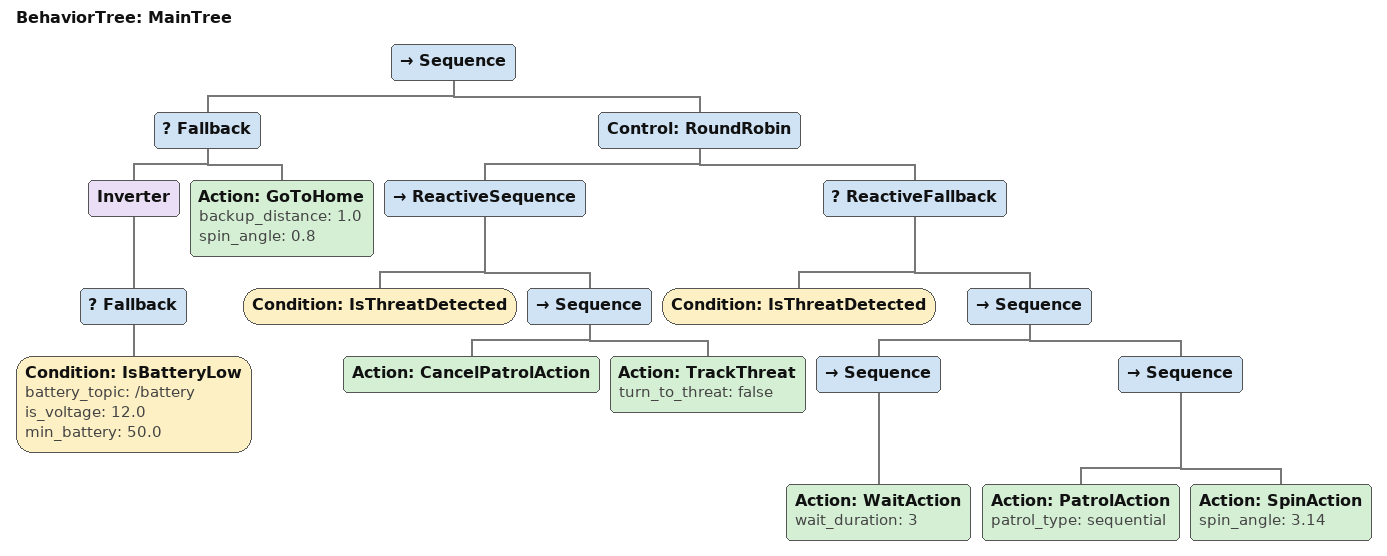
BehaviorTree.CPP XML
<?xml version="1.0"?>
<root main_tree_to_execute="MainTree">
    <BehaviorTree ID="MainTree">
        <Sequence>
            <Fallback>
                <Inverter>
                    <Fallback>
                        <Condition ID="IsBatteryLow" battery_topic="/battery" is_voltage="12.0" min_battery="50.0"/>
                        <!-- TODO: Uncomment the below condition -->
                    </Fallback>
                </Inverter>
                <Action ID="GoToHome" backup_distance="1.0" spin_angle="0.8"/>
            </Fallback>
            <Control ID="RoundRobin">
                <ReactiveSequence>
                    <Condition ID="IsThreatDetected"/>
                    <Sequence>
                        <Action ID="CancelPatrolAction"/>
                        <Action ID="TrackThreat" turn_to_threat="false"/>
                    </Sequence>
                </ReactiveSequence>
                <ReactiveFallback>
                    <Condition ID="IsThreatDetected"/>
                    <Sequence>
                        <Sequence>
                            <Action ID="WaitAction" wait_duration="3"/>
                        </Sequence>
                        <Sequence>
                            <Action ID="PatrolAction" patrol_type="sequential"/>
                            <Action ID="SpinAction" spin_angle="3.14"/>
                        </Sequence>
                    </Sequence>
                </ReactiveFallback>
            </Control>
        </Sequence>
    </BehaviorTree>
</root>
